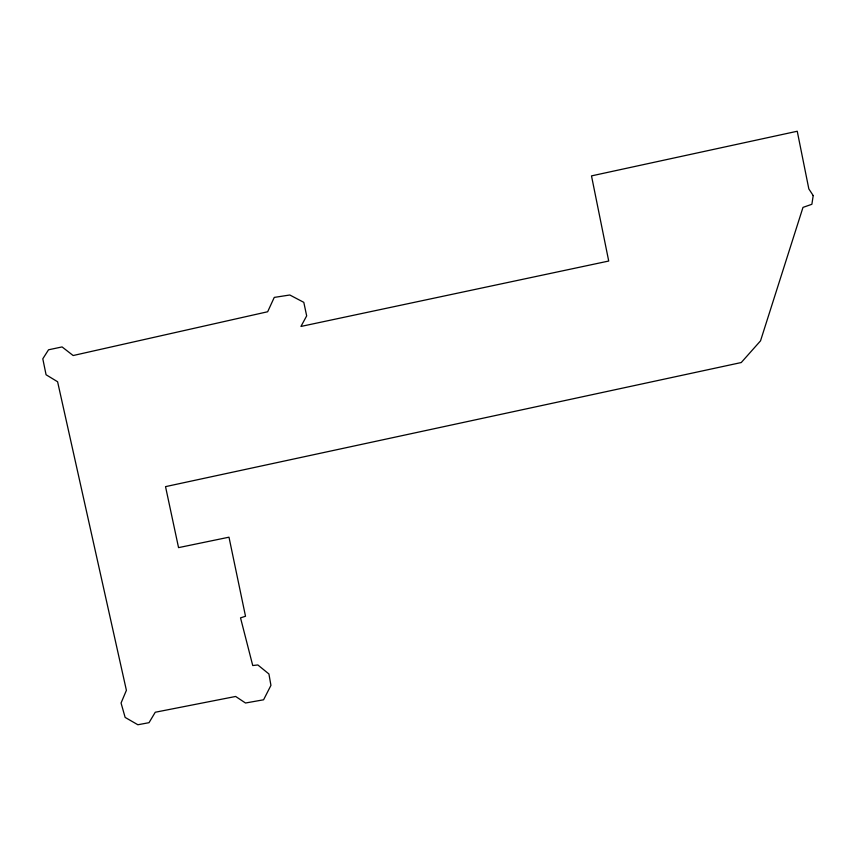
<?xml version="1.0" encoding="UTF-8"?>
<svg xmlns="http://www.w3.org/2000/svg" width="856" height="856" viewBox="0 0 856 856"><rect width="100%" height="100%" fill="white"/><g stroke="black" fill="none" stroke-linecap="round" stroke-linejoin="round"><path stroke-width="1.28" d="M813.2 195.564L811.884 204.284L802.992 207.387L760.524 340.849L741.253 362.537L165.529 486.636L178.551 547.626L228.991 537.194L245.512 616.256L240.525 617.861L252.745 665.54L257.849 664.962L268.923 673.972L270.935 685.389L263.584 699.791L245.512 703.011L235.646 696.463L155.257 712.245L149.008 722.689L137.869 724.754L125.137 717.414L121.06 703.011L126.399 690.332L57.598 381.755L46.074 374.757L42.8 358.803L48.535 349.794L62.081 346.926L73.156 355.529L267.661 311.755L274.262 297.406L289.81 294.999L303.805 302.35L306.673 315.885L300.938 326.446L608.712 261.037L591.496 175.887L797.246 131.246L808.834 188.909L813.2 195.564"/></g></svg>
